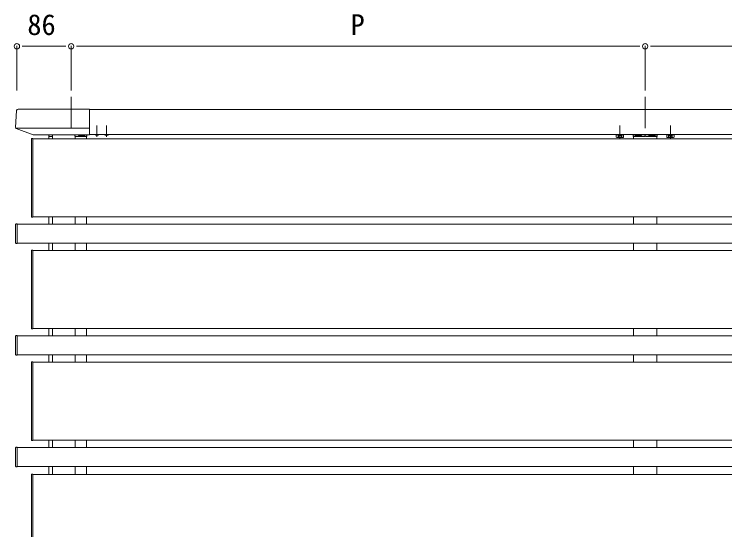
# Model space of a CAD drawing. Units: millimetres, scale not verified. Extents: x -11088 to 11088, y -17895 to 17964.
# Drawn here: x -7788 to -6662, y 9551 to 10368 of the extents above; entities that cross this region are included whole.
import ezdxf
from ezdxf.enums import TextEntityAlignment as Align

# ---------------------------------------------------------------- set-up
doc = ezdxf.new("R2010")
doc.units = ezdxf.units.MM
doc.header["$LTSCALE"] = 18
for name, pattern in [('CHAIN2', [12, 9, -1, 1, -1]), ('DASHED1', [1.8, 1.2, -0.6]), ('DASHED3', [4, 3, -1])]:
    doc.linetypes.add(name, pattern=pattern)
doc.layers.add('0-2_YKK_ZWAK', color=4, linetype='Continuous', lineweight=9)
doc.layers.add('0-4_YKK_12', color=6, linetype='Continuous', lineweight=9)
doc.styles.add('ＭＳ ゴシック', font='')
doc.styles.get('ＭＳ ゴシック').set_extended_font_data('MS Gothic')

msp = doc.modelspace()

# ---------------------------------------------------------------- linework, layer by layer
at = {"layer": '0-2_YKK_ZWAK'}
for p, q in [((-7698, 10237.28), (-7698, 10187.59)), ((-6788, 10237.28), (-6788, 10187.59)), ((-7781.99, 10217.78), (-7669, 10217.78)), ((-7669, 10176.78), (-7669, 10217.78)), ((-7784.5, 10215.43), (-7786.13, 10188.69)), ((-6333, 10217.28), (-7669, 10217.28)), ((-7785.75, 10187.59), (-7669, 10187.59)), ((-7785.17, 10187.2), (-7758.23, 10176.83)), ((-7757.94, 10176.78), (-7669, 10176.78)), ((-7733.5, 10170.78), (-7733.5, 10174.28)), ((-7733.5, 10174.28), (-7727.5, 10174.28)), ((-7727.5, 10176.78), (-7732.41, 10176.78)), ((-7727.8, 10174.28), (-7727.5, 10174.28)), ((-7727.5, 10174.28), (-7727.6, 10175.84)), ((-7727.5, 10170.78), (-7727.5, 10176.78)), ((-7727.5, 10170.78), (-7727.5, 10174.28)), ((-7692, 10176.78), (-7674.09, 10176.78)), ((-7692, 10175.28), (-7692, 10176.78)), ((-7691.5, 10174.28), (-7691.5, 10174.78)), ((-7691.5, 10174.28), (-7691.5, 10170.78)), ((-7685.6, 10174.28), (-7686.1, 10174.28)), ((-7685.6, 10174.28), (-7676.6, 10174.28)), ((-7676.61, 10175.78), (-7685.59, 10175.78)), ((-7676.1, 10174.28), (-7676.6, 10174.28)), ((-7676.11, 10175.28), (-7676.1, 10174.28)), ((-7673.3, 10174.28), (-7676.1, 10174.28)), ((-7673.5, 10174.28), (-7673.5, 10170.78)), ((-6333, 10177.28), (-7669, 10177.28)), ((-6833, 10176.98), (-6833.77, 10176.53)), ((-6833.77, 10173.43), (-6833.77, 10176.53)), ((-6833, 10172.98), (-6833.77, 10173.43)), ((-6833.75, 10177.28), (-6833.75, 10176.98)), ((-6833.75, 10176.98), (-6822.25, 10176.98)), ((-6833, 10172.98), (-6823, 10172.98)), ((-6830.89, 10173.43), (-6830.89, 10176.53)), ((-6825.11, 10173.43), (-6825.11, 10176.53)), ((-6823, 10176.98), (-6822.23, 10176.53)), ((-6822.25, 10176.98), (-6822.25, 10177.28)), ((-6807, 10174.28), (-6806.9, 10175.84)), ((-6806.7, 10174.28), (-6807, 10174.28)), ((-6803.9, 10174.28), (-6806.7, 10174.28)), ((-6806.5, 10174.28), (-6806.5, 10170.78)), ((-6805.91, 10176.78), (-6770.09, 10176.78)), ((-6803.89, 10175.28), (-6803.9, 10174.28)), ((-6803.4, 10174.28), (-6803.9, 10174.28)), ((-6803.4, 10174.28), (-6794.4, 10174.28)), ((-6794.41, 10175.78), (-6803.39, 10175.78)), ((-6803, 10177.28), (-6803, 10176.78)), ((-6793.9, 10174.28), (-6794.4, 10174.28)), ((-6793.91, 10175.28), (-6793.9, 10174.28)), ((-6788.5, 10174.28), (-6793.9, 10174.28)), ((-6788.5, 10174.78), (-6788.5, 10174.28)), ((-6787.5, 10174.28), (-6787.5, 10174.78)), ((-6781.6, 10174.28), (-6782.1, 10174.28)), ((-6781.6, 10174.28), (-6772.6, 10174.28)), ((-6772.61, 10175.78), (-6781.59, 10175.78)), ((-6773, 10177.28), (-6773, 10176.78)), ((-6772.1, 10174.28), (-6772.6, 10174.28)), ((-6772.11, 10175.28), (-6772.1, 10174.28)), ((-6769.3, 10174.28), (-6772.1, 10174.28)), ((-6769.5, 10174.28), (-6769.5, 10170.78)), ((-6753, 10176.98), (-6753.77, 10176.53)), ((-6753.77, 10173.43), (-6753.77, 10176.53)), ((-6753, 10172.98), (-6753.77, 10173.43)), ((-6753.75, 10177.28), (-6753.75, 10176.98)), ((-6753.75, 10176.98), (-6742.25, 10176.98)), ((-6753, 10172.98), (-6743, 10172.98)), ((-6750.89, 10173.43), (-6750.89, 10176.53)), ((-6745.11, 10173.43), (-6745.11, 10176.53)), ((-6743, 10176.98), (-6742.23, 10176.53)), ((-6742.25, 10176.98), (-6742.25, 10177.28)), ((-7761, 10169.99), (-7761, 10169.69)), ((-7761, 10169.69), (-7761, 10047.87)), ((-7758.5, 10170.78), (-4907.5, 10170.78)), ((-7761, 10047.87), (-7761, 10047.57)), ((-7758.5, 10046.78), (-4907.5, 10046.78)), ((-7733.5, 10035.28), (-7733.5, 10046.78)), ((-7727.5, 10035.28), (-7727.5, 10046.78)), ((-7727.5, 10035.28), (-7727.5, 10046.78)), ((-7691.5, 10046.78), (-7691.5, 10035.28)), ((-7673.5, 10046.78), (-7673.5, 10035.28)), ((-6806.5, 10046.78), (-6806.5, 10035.28)), ((-6769.5, 10046.78), (-6769.5, 10035.28)), ((-7786, 10034.69), (-7786, 10005.87)), ((-7783.5, 10035.78), (-7785.06, 10035.68)), ((-7783.5, 10034.78), (-7783.5, 10035.78)), ((-4882.5, 10035.28), (-7783.5, 10035.28)), ((-7783.5, 10005.78), (-7783.5, 10034.78)), ((-4882.5, 10005.28), (-7783.5, 10005.28)), ((-7733.5, 9993.78), (-7733.5, 10005.28)), ((-7727.5, 9993.78), (-7727.5, 10005.28)), ((-7727.5, 9993.78), (-7727.5, 10005.28)), ((-7691.5, 10005.28), (-7691.5, 9993.78)), ((-7673.5, 10005.28), (-7673.5, 9993.78)), ((-6806.5, 10005.28), (-6806.5, 9993.78)), ((-6769.5, 10005.28), (-6769.5, 9993.78)), ((-7761, 9992.99), (-7761, 9992.69)), ((-7761, 9992.69), (-7761, 9870.87)), ((-7758.5, 9993.78), (-4907.5, 9993.78)), ((-7761, 9870.87), (-7761, 9870.57)), ((-7758.5, 9869.78), (-4907.5, 9869.78)), ((-7733.5, 9858.28), (-7733.5, 9869.78)), ((-7727.5, 9858.28), (-7727.5, 9869.78)), ((-7727.5, 9858.28), (-7727.5, 9869.78)), ((-7691.5, 9869.78), (-7691.5, 9858.28)), ((-7673.5, 9869.78), (-7673.5, 9858.28)), ((-6806.5, 9869.78), (-6806.5, 9858.28)), ((-6769.5, 9869.78), (-6769.5, 9858.28)), ((-7786, 9857.69), (-7786, 9828.87)), ((-7783.5, 9858.78), (-7785.06, 9858.68)), ((-7783.5, 9857.78), (-7783.5, 9858.78)), ((-4882.5, 9858.28), (-7783.5, 9858.28)), ((-7783.5, 9828.78), (-7783.5, 9857.78)), ((-4882.5, 9828.28), (-7783.5, 9828.28)), ((-7733.5, 9816.78), (-7733.5, 9828.28)), ((-7727.5, 9816.78), (-7727.5, 9828.28)), ((-7727.5, 9816.78), (-7727.5, 9828.28)), ((-7691.5, 9828.28), (-7691.5, 9816.78)), ((-7673.5, 9828.28), (-7673.5, 9816.78)), ((-6806.5, 9828.28), (-6806.5, 9816.78)), ((-6769.5, 9828.28), (-6769.5, 9816.78)), ((-7761, 9815.99), (-7761, 9815.69)), ((-7761, 9815.69), (-7761, 9693.87)), ((-7758.5, 9816.78), (-4907.5, 9816.78)), ((-7761, 9693.87), (-7761, 9693.57)), ((-7758.5, 9692.78), (-4907.5, 9692.78)), ((-7733.5, 9681.28), (-7733.5, 9692.78)), ((-7727.5, 9681.28), (-7727.5, 9692.78)), ((-7727.5, 9681.28), (-7727.5, 9692.78)), ((-7691.5, 9692.78), (-7691.5, 9681.28)), ((-7673.5, 9692.78), (-7673.5, 9681.28)), ((-6806.5, 9692.78), (-6806.5, 9681.28)), ((-6769.5, 9692.78), (-6769.5, 9681.28)), ((-7786, 9680.69), (-7786, 9651.87)), ((-7783.5, 9681.78), (-7785.06, 9681.68)), ((-7783.5, 9680.78), (-7783.5, 9681.78)), ((-4882.5, 9681.28), (-7783.5, 9681.28)), ((-7783.5, 9651.78), (-7783.5, 9680.78)), ((-4882.5, 9651.28), (-7783.5, 9651.28)), ((-7733.5, 9638.78), (-7733.5, 9651.28)), ((-7727.5, 9638.78), (-7727.5, 9651.28)), ((-7727.5, 9638.78), (-7727.5, 9651.28)), ((-7691.5, 9651.28), (-7691.5, 9638.78)), ((-7673.5, 9651.28), (-7673.5, 9638.78)), ((-6806.5, 9651.28), (-6806.5, 9638.78)), ((-6769.5, 9651.28), (-6769.5, 9638.78)), ((-7761, 9637.99), (-7761, 9637.69)), ((-7761, 9637.69), (-7761, 9515.87)), ((-7758.5, 9638.78), (-4907.5, 9638.78))]:
    msp.add_line(p, q, dxfattribs=at)
at = {"layer": '0-2_YKK_ZWAK', "linetype": 'CHAIN2'}
for p, q in [((-7657, 10173.78), (-7657, 10191.78)), ((-7642, 10173.78), (-7642, 10191.78)), ((-6828, 10170.16), (-6828, 10191.57)), ((-6748, 10170.16), (-6748, 10191.57))]:
    msp.add_line(p, q, dxfattribs=at)
at = {"layer": '0-2_YKK_ZWAK', "linetype": 'DASHED1'}
for p, q in [((-7659.5, 10176.67), (-7659.2, 10177.28)), ((-7654.5, 10176.67), (-7654.8, 10177.28)), ((-7644.5, 10176.67), (-7644.2, 10177.28)), ((-7639.5, 10176.67), (-7639.8, 10177.28))]:
    msp.add_line(p, q, dxfattribs=at)
at = {"layer": '0-2_YKK_ZWAK', "linetype": 'DASHED3'}
for p, q in [((-6833, 10176.98), (-6823, 10176.98)), ((-6753, 10176.98), (-6743, 10176.98))]:
    msp.add_line(p, q, dxfattribs=at)
at = {"layer": '0-2_YKK_ZWAK'}
for points in [[(-7733.4, 10175.84), (-7733.5, 10174.28), (-7733.2, 10174.28), (-7727.5, 10174.28)], [(-7686.09, 10175.28), (-7686.1, 10174.28), (-7691.5, 10174.28)], [(-7673.1, 10175.84), (-7673, 10174.28), (-7673.3, 10174.28)], [(-6823, 10172.98), (-6822.23, 10173.43), (-6822.23, 10176.53)], [(-6782.09, 10175.28), (-6782.1, 10174.28), (-6787.5, 10174.28)], [(-6769.1, 10175.84), (-6769, 10174.28), (-6769.3, 10174.28)], [(-6743, 10172.98), (-6742.23, 10173.43), (-6742.23, 10176.53)], [(-7760.06, 10046.58), (-7758.5, 10046.48), (-7758.5, 10171.08), (-7760.06, 10170.98)], [(-7785.06, 10004.88), (-7783.5, 10004.78), (-7783.5, 10005.78)], [(-7760.06, 9869.58), (-7758.5, 9869.48), (-7758.5, 9994.08), (-7760.06, 9993.98)], [(-7785.06, 9827.88), (-7783.5, 9827.78), (-7783.5, 9828.78)], [(-7760.06, 9692.58), (-7758.5, 9692.48), (-7758.5, 9817.08), (-7760.06, 9816.98)], [(-7785.06, 9650.88), (-7783.5, 9650.78), (-7783.5, 9651.78)], [(-7760.06, 9514.58), (-7758.5, 9514.48), (-7758.5, 9639.08), (-7760.06, 9638.98)]]:
    msp.add_lwpolyline(points, dxfattribs=at)
at = {"layer": '0-2_YKK_ZWAK', "linetype": 'DASHED3'}
for points in [[(-6831.05, 10172.98), (-6829.9, 10175.34), (-6828, 10176.35)], [(-6824.95, 10172.98), (-6826.1, 10175.34), (-6828, 10176.35)], [(-6751.05, 10172.98), (-6749.9, 10175.34), (-6748, 10176.35)], [(-6744.95, 10172.98), (-6746.1, 10175.34), (-6748, 10176.35)]]:
    msp.add_lwpolyline(points, dxfattribs=at)
at = {"layer": '0-2_YKK_ZWAK'}
for centre, radius, start, end in [((-7782, 10215.28), 2.5, 89.80937, 176.5), ((-7784.63, 10188.6), 1.5, 176.5, 248.96249), ((-7757.94, 10177.58), 0.8, 248.96249, 270), ((-7732.41, 10175.78), 1, 90, 176.5), ((-7728.59, 10175.78), 1, 3.5, 90), ((-7692, 10174.78), 0.5, 0, 90), ((-7685.59, 10175.28), 0.5, 90, 179.5), ((-7676.61, 10175.28), 0.5, 0.5, 90), ((-7674.09, 10175.78), 1, 3.5, 90), ((-7657, 10184.51), 8.23, 241.46539, 298.53461), ((-7642, 10184.51), 8.23, 241.46539, 298.53461), ((-6832.33, 10174.42), 2.56, 55.61708, 124.38292), ((-6832.33, 10175.54), 2.56, 235.61708, 304.38292), ((-6828, 10167.43), 9.55, 72.41276, 107.58724), ((-6828, 10182.53), 9.55, 252.41276, 287.58724), ((-6823.67, 10174.42), 2.56, 55.61708, 124.38292), ((-6823.67, 10175.54), 2.56, 235.61708, 304.38292), ((-6805.91, 10175.78), 1, 90, 176.5), ((-6803.39, 10175.28), 0.5, 90, 179.5), ((-6794.41, 10175.28), 0.5, 0.5, 90), ((-6788, 10174.78), 0.5, 0, 180), ((-6781.59, 10175.28), 0.5, 90, 179.5), ((-6772.61, 10175.28), 0.5, 0.5, 90), ((-6770.09, 10175.78), 1, 3.5, 90), ((-6752.33, 10174.42), 2.56, 55.61708, 124.38292), ((-6752.33, 10175.54), 2.56, 235.61708, 304.38292), ((-6748, 10167.43), 9.55, 72.41276, 107.58724), ((-6748, 10182.53), 9.55, 252.41276, 287.58724), ((-6743.67, 10174.42), 2.56, 55.61708, 124.38292), ((-6743.67, 10175.54), 2.56, 235.61708, 304.38292), ((-7760, 10169.99), 1, 93.5, 180), ((-7760, 10047.57), 1, 180, 266.5), ((-7785, 10034.69), 1, 93.5, 180), ((-7785, 10005.87), 1, 180, 266.5), ((-7760, 9992.99), 1, 93.5, 180), ((-7760, 9870.57), 1, 180, 266.5), ((-7785, 9857.69), 1, 93.5, 180), ((-7785, 9828.87), 1, 180, 266.5), ((-7760, 9815.99), 1, 93.5, 180), ((-7760, 9693.57), 1, 180, 266.5), ((-7785, 9680.69), 1, 93.5, 180), ((-7785, 9651.87), 1, 180, 266.5), ((-7760, 9637.99), 1, 93.5, 180)]:
    msp.add_arc(centre, radius, start, end, dxfattribs=at)
at = {"layer": '0-4_YKK_12'}
for p, q in [((-7784, 10247.28), (-7784, 10318.28)), ((-7775.5, 10317.28), (-7767, 10317.28)), ((-7715, 10317.28), (-7767, 10317.28)), ((-7706.5, 10317.28), (-7715, 10317.28)), ((-7698, 10247.28), (-7698, 10318.28)), ((-7698, 10247.28), (-7698, 10318.28)), ((-7689.5, 10317.28), (-7681, 10317.28)), ((-7681, 10317.28), (-6805, 10317.28)), ((-6796.5, 10317.28), (-6805, 10317.28)), ((-6788, 10247.28), (-6788, 10318.28)), ((-6788, 10247.28), (-6788, 10318.28)), ((-6779.5, 10317.28), (-6771, 10317.28)), ((-6771, 10317.28), (-5895, 10317.28))]:
    msp.add_line(p, q, dxfattribs=at)
for centre, start, end in [((-7784, 10317.28), 0, 180), ((-7698, 10317.28), 0, 180), ((-7698, 10317.28), 0, 180), ((-6788, 10317.28), 0, 180), ((-6788, 10317.28), 0, 180), ((-7784, 10317.28), 180, 0), ((-7698, 10317.28), 180, 0), ((-7698, 10317.28), 180, 0), ((-6788, 10317.28), 180, 0), ((-6788, 10317.28), 180, 0)]:
    msp.add_arc(centre, 4.25, start, end, dxfattribs=at)

# ---------------------------------------------------------------- texts
at = {"layer": '0-4_YKK_12', "style": 'ＭＳ ゴシック'}
for s, p in [('86', (-7767.4, 10325.28)), ('P', (-7255, 10325.28))]:
    msp.add_text(s, height=32.99, dxfattribs=at).set_placement(p, align=Align.BOTTOM_LEFT)

doc.saveas('drawing.dxf')
